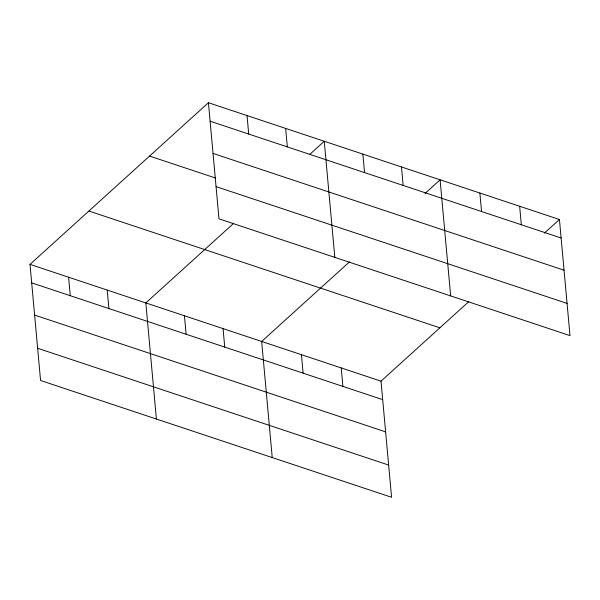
<?xml version="1.0" encoding="UTF-8"?>
<svg xmlns="http://www.w3.org/2000/svg" width="600" height="600" viewBox="0 0 600 600"><rect width="100%" height="100%" fill="white"/><g stroke="black" fill="none" stroke-linecap="round" stroke-linejoin="round"><path stroke-width="0.9" d="M468.84 301.582L381.007 381.165L391.575 497.272L40.568 380.49L30 264.382L208.425 102.727L559.433 219.51L570 335.618L218.993 218.835L208.425 102.727M233.67 223.343L145.83 302.918L156.398 419.033M309.877 154.29L324.255 141.262L334.822 257.377M349.5 261.877L261.668 341.46L272.235 457.567M425.025 193.447L440.092 179.805L450.66 295.913M544.373 233.153L559.433 219.51M210.105 121.208L561.112 237.99M213.038 153.428L564.045 270.21M149.542 156.067L215.355 177.968M216.06 186.615L567.067 303.405M88.883 211.035L439.89 327.817M30 264.382L381.007 381.165M31.68 282.862L382.688 399.645M34.612 315.082L385.62 431.865M37.635 348.27L388.643 465.06M519.653 206.272L521.332 224.752M479.873 193.035L481.553 211.522M401.482 166.958L403.162 185.438M362.865 154.11L364.553 172.59M341.228 367.928L342.907 386.408M285.645 128.415L287.325 146.895M301.447 354.69L303.127 373.178M247.035 115.567L248.715 134.055M223.058 328.612L224.737 347.093M184.447 315.765L186.127 334.245M107.22 290.07L108.907 308.558M68.61 277.222L70.29 295.71"/></g></svg>
